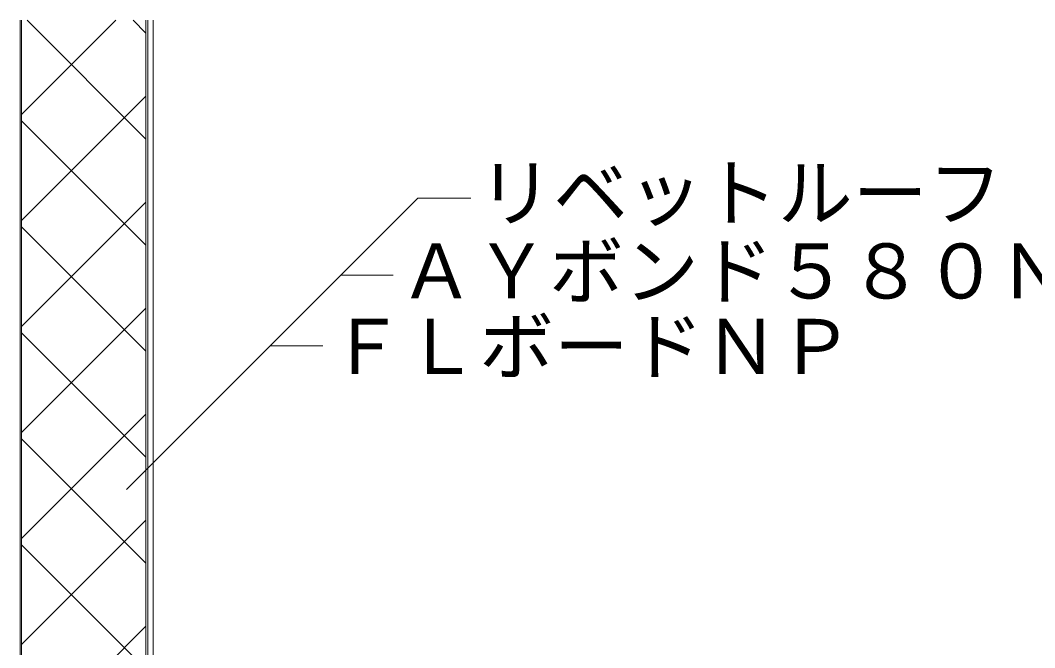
# Model space of a CAD drawing. Units: millimetres, scale not verified. Extents: x -675 to 675, y -471 to 460.
# Drawn here: x -436.3 to -165.6, y 60.2 to 227.6 of the extents above; entities that cross this region are included whole.
import ezdxf
from ezdxf.enums import TextEntityAlignment as Align

# ---------------------------------------------------------------- set-up
doc = ezdxf.new("R2010")
doc.units = ezdxf.units.MM
doc.header["$LTSCALE"] = 5
for name, color, linetype, lineweight in [('1-3_断熱材', 7, 'Continuous', 9), ('1-4_リベットルーフ', 7, 'Continuous', 9), ('E-0', 7, 'Continuous', 9)]:
    doc.layers.add(name, color=color, linetype=linetype, lineweight=lineweight)
doc.styles.add('ＭＳ ゴシック', font='')
doc.styles.get('ＭＳ ゴシック').set_extended_font_data('MS Gothic')

msp = doc.modelspace()

# ---------------------------------------------------------------- linework, layer by layer
at = {"layer": '1-3_断熱材'}
for p, q in [((-436.34, 227.624), (-436.34, 17.473)), ((-435.99, 227.624), (-435.99, 16.866)), ((-435.99, 202.497), (-410.863, 227.624)), ((-434.528, 227.624), (-402.84, 195.936)), ((-406.244, 227.624), (-402.84, 224.221)), ((-402.84, 227.624), (-402.84, 20.523)), ((-402.34, 227.624), (-402.34, 20.523)), ((-435.99, 174.212), (-402.84, 207.362)), ((-435.99, 200.802), (-402.84, 167.652)), ((-435.99, 145.928), (-402.84, 179.078)), ((-435.99, 172.518), (-402.84, 139.368)), ((-435.99, 117.644), (-402.84, 150.794)), ((-435.99, 144.234), (-402.84, 111.084)), ((-435.99, 89.359), (-402.84, 122.509)), ((-435.99, 115.949), (-402.84, 82.799)), ((-435.99, 61.075), (-402.84, 94.225)), ((-435.99, 87.665), (-402.84, 54.515)), ((-435.99, 32.791), (-402.84, 65.941))]:
    msp.add_line(p, q, dxfattribs=at)
at = {"layer": '1-4_リベットルーフ'}
for p, q in [((-402.34, 227.624), (-402.34, -15.873)), ((-400.84, -15.873), (-400.84, 227.624))]:
    msp.add_line(p, q, dxfattribs=at)
at = {"layer": 'E-0'}
for p, q in [((-408.007, 102.434), (-330.232, 180.208)), ((-316.09, 180.208), (-330.232, 180.208)), ((-336.776, 159.601), (-350.919, 159.601)), ((-355.553, 140.745), (-369.695, 140.745))]:
    msp.add_line(p, q, dxfattribs=at)

# ---------------------------------------------------------------- texts
at = {"layer": 'E-0', "style": 'ＭＳ ゴシック'}
for s, p in [('リベットルーフ', (-314.138, 169.852)), ('ＡＹボンド５８０ＮＦ', (-335.229, 149.003)), ('ＦＬボードＮＰ', (-353.896, 128.882))]:
    msp.add_text(s, height=14.66, dxfattribs=at).set_placement(p, align=Align.BOTTOM_LEFT)

doc.saveas('drawing.dxf')
